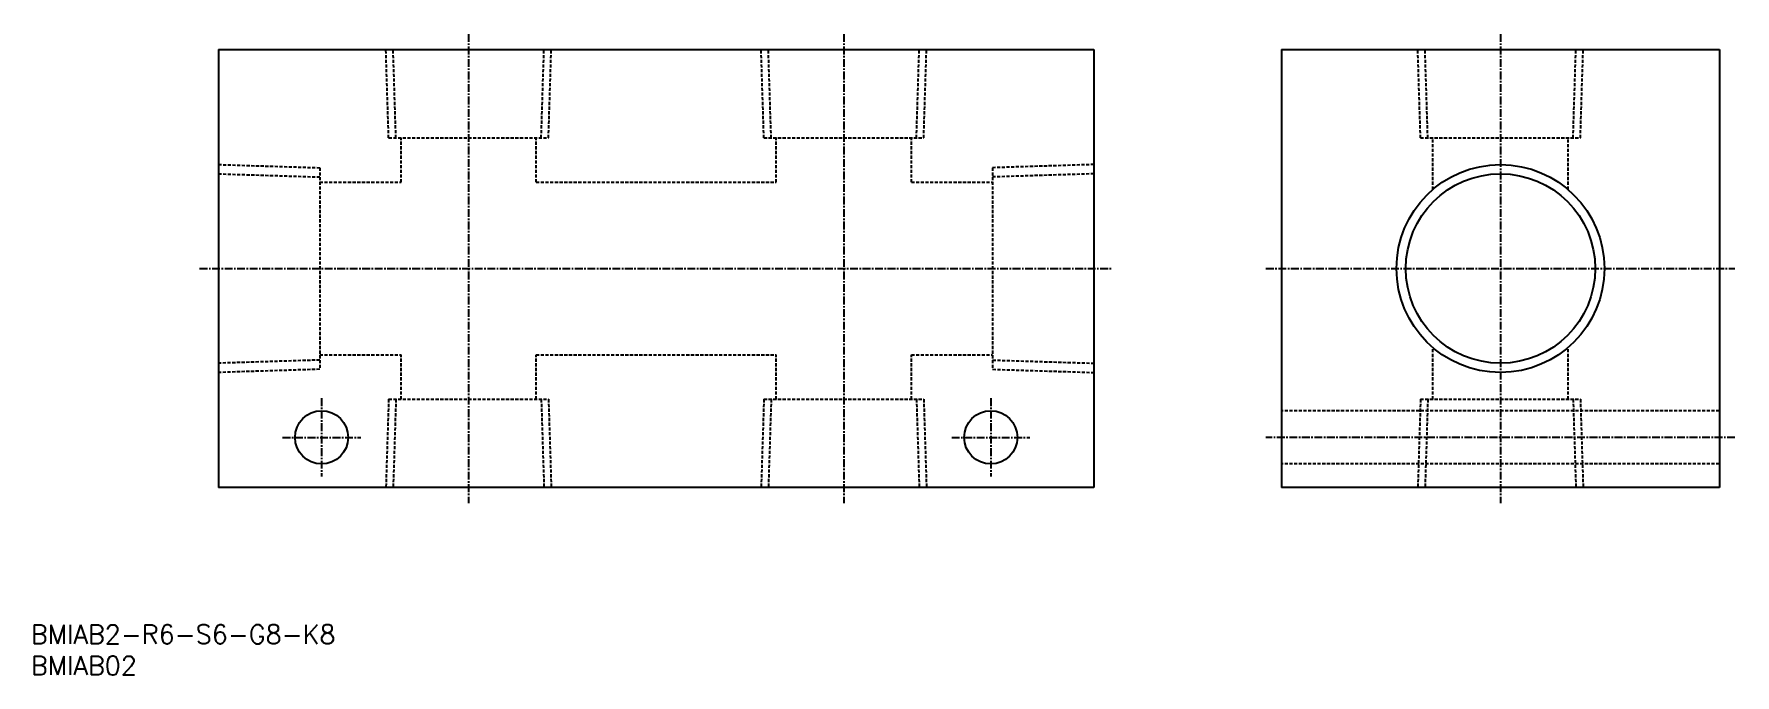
# Model space of a CAD drawing. Extents: x 1 to 273, y 0 to 102.
import ezdxf

# ---------------------------------------------------------------- set-up
doc = ezdxf.new("R2010")
doc.units = 0
doc.linetypes.add('CENTER', pattern=[2, 1.25, -0.25, 0.25, -0.25])
doc.linetypes.add('DASHED', pattern=[0.75, 0.5, -0.25])
doc.layers.get('0').update_dxf_attribs({"linetype": 'CONTINUOUS'})
doc.layers.add('CENTER', color=1, linetype='CENTER')
doc.styles.get("Standard").update_dxf_attribs({"font": 'txt.shx'})

# ---------------------------------------------------------------- blocks, each defined once
blk = doc.blocks.new('*U13')
at = {"color": 7, "linetype": 'CONTINUOUS'}
blk.add_text('BMIAB02', height=3, dxfattribs=at).set_placement((0, 0))
blk = doc.blocks.new('*U14')
at = {"color": 7, "linetype": 'CONTINUOUS'}
blk.add_text('BMIAB2-R6-S6-G8-K8', height=3, dxfattribs=at).set_placement((0, 5))

msp = doc.modelspace()

# ---------------------------------------------------------------- linework, layer by layer
at = {"color": 7, "linetype": 'CONTINUOUS'}
for p, q in [((30, 100), (170, 100)), ((30, 100), (30, 30)), ((170, 100), (170, 30)), ((200, 100), (200, 30)), ((200, 100), (270, 100)), ((270, 100), (270, 30)), ((170, 30), (30, 30)), ((270, 30), (200, 30))]:
    msp.add_line(p, q, dxfattribs=at)
at = {"color": 3, "linetype": 'DASHED'}
for p, q in [((57.220125, 85.9), (56.7795, 100)), ((58.382125, 85.9), (57.9415, 100)), ((81.617875, 85.9), (82.0585, 100)), ((82.779875, 85.9), (83.2205, 100)), ((117.220125, 85.9), (116.7795, 100)), ((118.382125, 85.9), (117.9415, 100)), ((141.617875, 85.9), (142.0585, 100)), ((142.779875, 85.9), (143.2205, 100)), ((222.220125, 85.9), (221.7795, 100)), ((223.382125, 85.9), (222.9415, 100)), ((246.617875, 85.9), (247.0585, 100)), ((247.779875, 85.9), (248.2205, 100)), ((57.220125, 85.9), (82.779875, 85.9)), ((59.2, 78.8), (59.2, 85.9)), ((80.8, 78.8), (80.8, 85.9)), ((117.220125, 85.9), (142.779875, 85.9)), ((119.2, 78.8), (119.2, 85.9)), ((140.8, 78.8), (140.8, 85.9)), ((222.220125, 85.9), (247.779875, 85.9)), ((224.2, 77.638592), (224.2, 85.9)), ((245.8, 77.638592), (245.8, 85.9)), ((30, 81.6245), (46.2, 81.11825)), ((170, 81.6245), (153.8, 81.11825)), ((30, 80.1455), (46.2, 79.63925)), ((46.2, 81.11825), (46.2, 48.88175)), ((153.8, 81.11825), (153.8, 48.88175)), ((170, 80.1455), (153.8, 79.63925)), ((46.2, 78.8), (59.2, 78.8)), ((80.8, 78.8), (119.2, 78.8)), ((140.8, 78.8), (153.8, 78.8)), ((224.2, 44.1), (224.2, 52.361408)), ((245.8, 44.1), (245.8, 52.361408)), ((46.2, 50.36075), (30, 49.8545)), ((46.2, 51.2), (59.2, 51.2)), ((59.2, 44.1), (59.2, 51.2)), ((80.8, 44.1), (80.8, 51.2)), ((80.8, 51.2), (119.2, 51.2)), ((119.2, 44.1), (119.2, 51.2)), ((140.8, 44.1), (140.8, 51.2)), ((140.8, 51.2), (153.8, 51.2)), ((153.8, 50.36075), (170, 49.8545)), ((46.2, 48.88175), (30, 48.3755)), ((153.8, 48.88175), (170, 48.3755)), ((57.220125, 44.1), (56.7795, 30)), ((57.220125, 44.1), (82.779875, 44.1)), ((58.382125, 44.1), (57.9415, 30)), ((81.617875, 44.1), (82.0585, 30)), ((82.779875, 44.1), (83.2205, 30)), ((117.220125, 44.1), (116.7795, 30)), ((117.220125, 44.1), (142.779875, 44.1)), ((118.382125, 44.1), (117.9415, 30)), ((141.617875, 44.1), (142.0585, 30)), ((142.779875, 44.1), (143.2205, 30)), ((222.220125, 44.1), (221.7795, 30)), ((222.220125, 44.1), (247.779875, 44.1)), ((223.382125, 44.1), (222.9415, 30)), ((246.617875, 44.1), (247.0585, 30)), ((247.779875, 44.1), (248.2205, 30)), ((270, 42.25), (200, 42.25)), ((270, 33.75), (200, 33.75))]:
    msp.add_line(p, q, dxfattribs=at)
at = {"color": 3, "linetype": 'CONTINUOUS'}
msp.add_circle((235, 65), 16.6245, dxfattribs=at)
at = {"color": 7, "linetype": 'CONTINUOUS'}
for centre, radius in [((235, 65), 15.1455), ((46.5, 38), 4.25), ((153.5, 38), 4.25)]:
    msp.add_circle(centre, radius, dxfattribs=at)
at = {"layer": 'CENTER', "color": 1, "linetype": 'CENTER'}
for p, q in [((70, 102.5), (70, 27.5)), ((130, 102.5), (130, 27.5)), ((235, 102.5), (235, 27.5)), ((27, 65), (173, 65)), ((197.5, 65), (272.5, 65)), ((46.5, 44.25), (46.5, 31.75)), ((153.5, 44.25), (153.5, 31.75)), ((40.25, 38), (52.75, 38)), ((147.25, 38), (159.75, 38)), ((272.5, 38), (197.5, 38))]:
    msp.add_line(p, q, dxfattribs=at)

# ---------------------------------------------------------------- block references
at = {"color": 7, "linetype": 'CONTINUOUS'}
for name in ['*U14', '*U13']:
    msp.add_blockref(name, (0, 0), dxfattribs=at)

doc.saveas('drawing.dxf')
